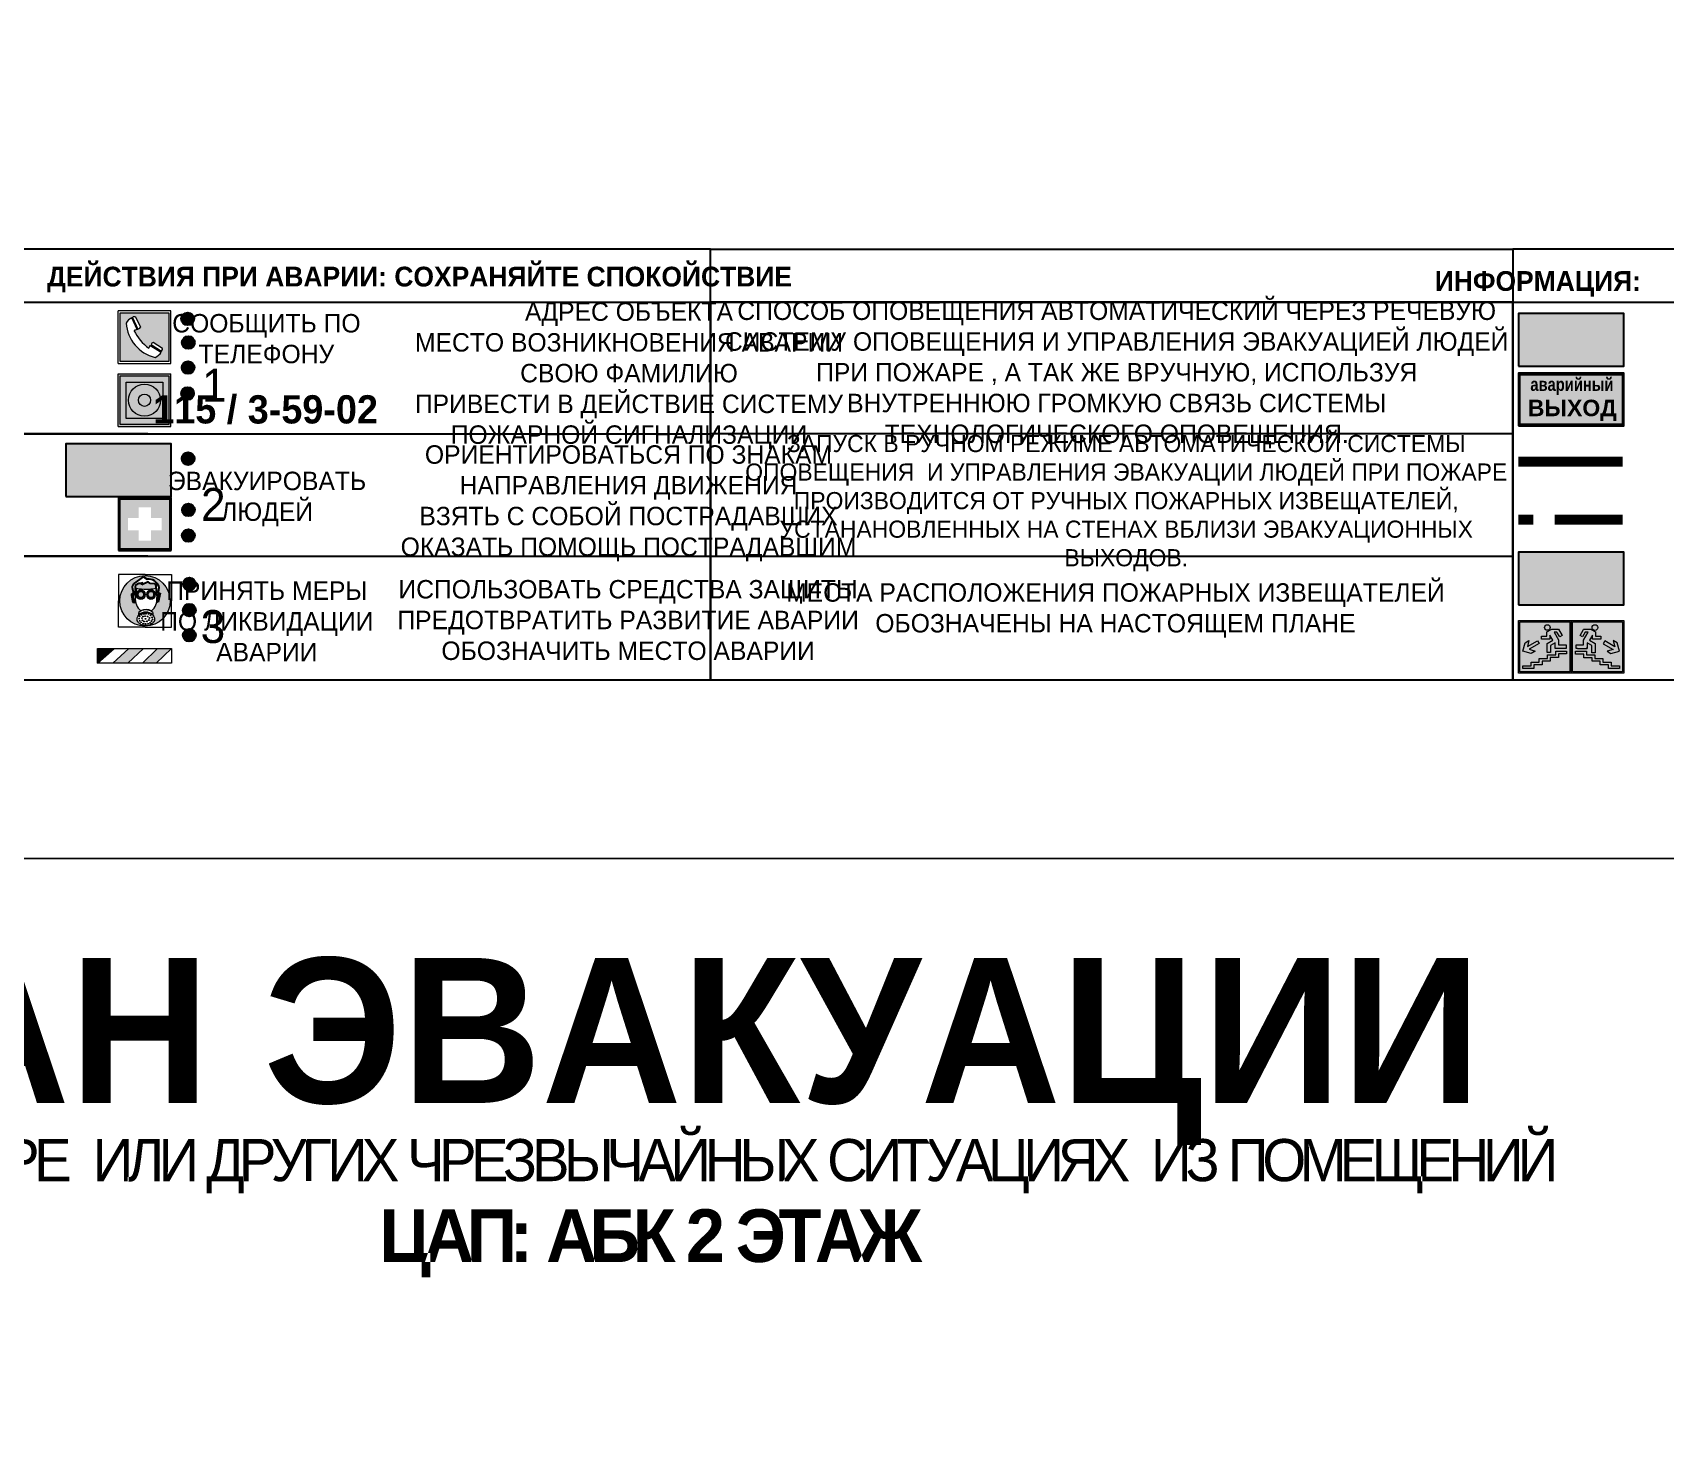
# Model space of a CAD drawing. Header units: millimetres. Extents: x 13114 to 67229, y 22859 to 38520.
# Drawn here: x 31863.7 to 32111.4, y 35464.3 to 35678.4 of the extents above; entities that cross this region are included whole.
import ezdxf

# ---------------------------------------------------------------- set-up
doc = ezdxf.new("R2010")
doc.units = ezdxf.units.MM
doc.linetypes.add('GOST2.303 4', pattern=[7, 5, -2, 0])
doc.layers.add('План_Штампы', color=7, linetype='Continuous')
doc.styles.add('обычный', font='arial.ttf')

# ---------------------------------------------------------------- blocks, each defined once
blk = doc.blocks.new('A$C38D26F80')
h = blk.add_hatch(color=5)
h.dxf.hatch_style = 1
h.paths.add_polyline_path([(-8.77, -4.48, 1), (-0.19, -4.48, 1)])
h.paths.add_polyline_path([(-6.75, -3.58), (-6.75, -3.31), (-6.62, -3.22), (-6.5, -3.22), (-6.42, -3.3), (-6.39, -3.28), (-6.59, -2.23), (-6.59, -2.01), (-6.38, -1.58), (-4.76, -0.4), (-4.13, -0.79, -0.362848), (-2.1, -2.1, -0.201049), (-2.17, -2.48, 0.085434), (-2.26, -3.13), (-1.9, -3.16), (-2.25, -4.7), (-2.4, -4.59), (-2.43, -4.34), (-2.36, -4.34), (-2.14, -3.34), (-2.47, -3.42), (-2.58, -1.95), (-2.77, -1.58), (-3.58, -1.52), (-3.92, -1.26), (-5.05, -1.73), (-4.87, -1.39), (-5.41, -1.6), (-5.41, -1.46), (-6.13, -1.87), (-6.18, -3.5), (-6.56, -3.47), (-6.37, -4.59), (-6.16, -4.43), (-6.16, -4.66), (-6.36, -4.79), (-6.37, -4.8), (-6.51, -4.76)], flags=16)
h.paths.add_polyline_path([(-6.51, -4.76), (-6.36, -4.79), (-6.37, -4.8)], flags=0)
h.paths.add_polyline_path([(-5.92, -2.34, 0.089508), (-2.67, -2.35), (-2.48, -3.88, -0.268602), (-3.4, -6.18, 0.262449), (-5.2, -6.18, -0.268602), (-6.11, -3.88)], flags=16)
edge = h.paths.add_edge_path(flags=16)
edge.add_ellipse((-5.19, -3.41), major_axis=(0, 0.842), ratio=0.848992, start_angle=0, end_angle=360)
edge = h.paths.add_edge_path(flags=0)
edge.add_ellipse((-5.19, -3.39), major_axis=(0, 0.665), ratio=0.853798, start_angle=0, end_angle=360)
edge = h.paths.add_edge_path(flags=0)
edge.add_ellipse((-5.19, -3.4), major_axis=(0, 0.528), ratio=0.864094, start_angle=0, end_angle=360)
edge = h.paths.add_edge_path(flags=16)
edge.add_ellipse((-3.47, -3.4), major_axis=(0, 0.842), ratio=0.848992, start_angle=0, end_angle=360)
h.paths.add_polyline_path([(-3.13, -6.45), (-3.13, -6.84, 0.383174), (-5.57, -6.85), (-5.57, -6.49, -0.369952)], flags=16)
edge = h.paths.add_edge_path(flags=0)
edge.add_ellipse((-3.47, -3.39), major_axis=(0, 0.665), ratio=0.853798, start_angle=0, end_angle=360)
edge = h.paths.add_edge_path(flags=0)
edge.add_ellipse((-3.47, -3.4), major_axis=(0, 0.528), ratio=0.864094, start_angle=0, end_angle=360)
edge = h.paths.add_edge_path(flags=16)
edge.add_ellipse((-4.34, -7.57), major_axis=(-1.48, 0), ratio=0.744955, start_angle=0, end_angle=360)
h.paths.add_polyline_path([(-5.01, -6.85, -1), (-5.15, -6.85, -1)], flags=0)
h.paths.add_polyline_path([(-5.33, -7.14, -1), (-5.47, -7.14, -1)], flags=0)
h.paths.add_polyline_path([(-4.61, -6.71, -1), (-4.74, -6.71, -1)], flags=16)
h.paths.add_polyline_path([(-5.43, -7.51, -1), (-5.57, -7.51, -1)], flags=0)
h.paths.add_polyline_path([(-4.26, -6.67, -1), (-4.4, -6.67, -1)], flags=16)
h.paths.add_polyline_path([(-4.74, -7.14, -1), (-4.88, -7.14, -1)], flags=0)
h.paths.add_polyline_path([(-4.93, -7.43, -1), (-5.07, -7.43, -1)], flags=0)
h.paths.add_polyline_path([(-4.41, -7.07, -1), (-4.54, -7.07, -1)], flags=0)
h.paths.add_polyline_path([(-5.33, -7.87, -1), (-5.46, -7.87, -1)], flags=0)
h.paths.add_polyline_path([(-3.8, -6.71, -1), (-3.94, -6.71, -1)], flags=16)
h.paths.add_polyline_path([(-4.85, -7.78, -1), (-4.98, -7.78, -1)], flags=0)
h.paths.add_polyline_path([(-3.96, -7.14, -1), (-4.1, -7.14, -1)], flags=0)
h.paths.add_polyline_path([(-4.33, -7.53, -1), (-4.47, -7.53, -1)], flags=0)
h.paths.add_polyline_path([(-5.09, -8.12, -1), (-5.23, -8.12, -1)], flags=0)
h.paths.add_polyline_path([(-3.5, -6.94, -1), (-3.64, -6.94, -1)], flags=0)
h.paths.add_polyline_path([(-4.54, -7.97, -1), (-4.68, -7.97, -1)], flags=0)
h.paths.add_polyline_path([(-3.66, -7.39, -1), (-3.8, -7.39, -1)], flags=0)
h.paths.add_polyline_path([(-4.73, -8.35, -1), (-4.86, -8.35, -1)], flags=0)
h.paths.add_polyline_path([(-4.09, -7.96, -1), (-4.23, -7.96, -1)], flags=0)
h.paths.add_polyline_path([(-3.77, -7.74, -1), (-3.91, -7.74, -1)], flags=0)
h.paths.add_polyline_path([(-3.22, -7.27, -1), (-3.35, -7.27, -1)], flags=0)
h.paths.add_polyline_path([(-4.34, -8.4, -1), (-4.47, -8.4, -1)], flags=0)
h.paths.add_polyline_path([(-3.16, -7.61, -1), (-3.3, -7.61, -1)], flags=0)
h.paths.add_polyline_path([(-3.9, -8.35, -1), (-4.04, -8.35, -1)], flags=0)
h.paths.add_polyline_path([(-3.32, -7.91, -1), (-3.46, -7.91, -1)], flags=0)
h.paths.add_polyline_path([(-3.55, -8.23, -1), (-3.69, -8.23, -1)], flags=0)
at = {"color": 5, "lineweight": 5}
for p, q in [((-4.48, 0), (-8.96, 0)), ((-8.96, 0), (-8.96, -4.48)), ((-4.48, 0), (0, 0)), ((0, 0), (0, -4.48)), ((-6.59, -2.01), (-6.38, -1.58)), ((-6.59, -2.23), (-6.59, -2.01)), ((-6.39, -3.28), (-6.59, -2.23)), ((-6.38, -1.58), (-4.76, -0.4)), ((-6.13, -1.87), (-6.18, -3.5)), ((-5.41, -1.46), (-6.13, -1.87)), ((-5.92, -2.34), (-6.11, -3.88)), ((-4.87, -1.39), (-5.41, -1.6)), ((-5.41, -1.6), (-5.41, -1.46)), ((-3.92, -1.26), (-5.05, -1.73)), ((-5.05, -1.73), (-4.87, -1.39)), ((-4.76, -0.4), (-4.13, -0.79)), ((-3.58, -1.52), (-3.92, -1.26)), ((-2.77, -1.58), (-3.58, -1.52)), ((-2.58, -1.95), (-2.77, -1.58)), ((-2.67, -2.34), (-2.48, -3.88)), ((-2.47, -3.42), (-2.58, -1.95)), ((-8.96, -8.96), (-8.96, -4.48)), ((-6.75, -3.31), (-6.62, -3.22)), ((-6.75, -3.58), (-6.75, -3.31)), ((-6.51, -4.76), (-6.75, -3.58)), ((-6.62, -3.22), (-6.5, -3.22)), ((-6.18, -3.5), (-6.56, -3.47)), ((-6.56, -3.47), (-6.37, -4.59)), ((-6.37, -4.8), (-6.51, -4.76)), ((-6.5, -3.22), (-6.42, -3.3)), ((-6.42, -3.3), (-6.39, -3.28)), ((-6.37, -4.59), (-6.16, -4.43)), ((-6.16, -4.66), (-6.37, -4.8)), ((-6.16, -4.43), (-6.16, -4.66)), ((-2.14, -3.34), (-2.47, -3.42)), ((-2.43, -4.34), (-2.4, -4.59)), ((-2.43, -4.34), (-2.36, -4.34)), ((-2.4, -4.59), (-2.25, -4.7)), ((-2.36, -4.34), (-2.14, -3.34)), ((-1.9, -3.16), (-2.26, -3.13)), ((-2.25, -4.7), (-1.9, -3.16)), ((0, -8.96), (0, -4.48)), ((-5.57, -6.49), (-5.57, -6.85)), ((-3.13, -6.45), (-3.13, -6.84)), ((-4.48, -8.96), (-8.96, -8.96)), ((-4.48, -8.96), (0, -8.96))]:
    blk.add_line(p, q, dxfattribs=at)
at = {"color": 5}
for p, q in [((-6.59, -2.01), (-6.38, -1.58)), ((-6.59, -2.23), (-6.59, -2.01)), ((-6.39, -3.28), (-6.59, -2.23)), ((-6.38, -1.58), (-4.76, -0.4)), ((-6.13, -1.87), (-6.18, -3.5)), ((-5.41, -1.46), (-6.13, -1.87)), ((-4.87, -1.39), (-5.41, -1.6)), ((-5.41, -1.6), (-5.41, -1.46)), ((-3.92, -1.26), (-5.05, -1.73)), ((-5.05, -1.73), (-4.87, -1.39)), ((-4.76, -0.4), (-4.13, -0.79)), ((-3.58, -1.52), (-3.92, -1.26)), ((-2.77, -1.58), (-3.58, -1.52)), ((-2.58, -1.95), (-2.77, -1.58)), ((-2.47, -3.42), (-2.58, -1.95)), ((-6.75, -3.31), (-6.62, -3.22)), ((-6.75, -3.58), (-6.75, -3.31)), ((-6.51, -4.76), (-6.75, -3.58)), ((-6.62, -3.22), (-6.5, -3.22)), ((-6.18, -3.5), (-6.56, -3.47)), ((-6.56, -3.47), (-6.37, -4.59)), ((-6.37, -4.8), (-6.51, -4.76)), ((-6.36, -4.79), (-6.51, -4.76)), ((-6.5, -3.22), (-6.42, -3.3)), ((-6.42, -3.3), (-6.39, -3.28)), ((-6.37, -4.59), (-6.16, -4.43)), ((-6.16, -4.66), (-6.37, -4.8)), ((-6.16, -4.66), (-6.36, -4.79)), ((-6.16, -4.43), (-6.16, -4.66)), ((-2.14, -3.34), (-2.47, -3.42)), ((-2.4, -4.59), (-2.43, -4.34)), ((-2.43, -4.34), (-2.36, -4.34)), ((-2.25, -4.7), (-2.4, -4.59)), ((-2.36, -4.34), (-2.14, -3.34)), ((-2.26, -3.13), (-1.9, -3.16)), ((-1.9, -3.16), (-2.25, -4.7))]:
    blk.add_line(p, q, dxfattribs=at)
at = {"color": 5, "lineweight": 5}
for centre, radius in [((-4.48, -4.48), 4.29), ((-5.5, -7.51), 0.0678), ((-5.4, -7.14), 0.0678), ((-5.4, -7.87), 0.0678), ((-5.16, -8.12), 0.0678), ((-5.08, -6.85), 0.0678), ((-5, -7.43), 0.0678), ((-4.91, -7.78), 0.0678), ((-4.81, -7.14), 0.0678), ((-4.79, -8.35), 0.0678), ((-4.67, -6.71), 0.0678), ((-4.61, -7.97), 0.0678), ((-4.47, -7.07), 0.0678), ((-4.4, -7.53), 0.0678), ((-4.33, -6.67), 0.0678), ((-4.16, -7.96), 0.0678), ((-4.03, -7.14), 0.0678), ((-3.97, -8.35), 0.0678), ((-3.87, -6.71), 0.0678), ((-3.84, -7.74), 0.0678), ((-3.73, -7.39), 0.0678), ((-3.62, -8.23), 0.0678), ((-3.57, -6.94), 0.0678), ((-3.39, -7.91), 0.0678), ((-3.28, -7.27), 0.0678), ((-3.23, -7.61), 0.0678), ((-4.4, -8.4), 0.0678)]:
    blk.add_circle(centre, radius, dxfattribs=at)
for centre, radius, start, end in [((-4.28, 6.66), 9.15, 259.6987, 280.1569), ((-0.47, -3.05), 1.79, 161.5846, 182.4584), ((-2.6, -2.2), 0.513, 326.4781, 11.7739), ((-3.66, -4.24), 2.47, 171.573, 231.7124), ((-4.93, -4.24), 2.47, 308.2876, 8.427), ((-4.33, -7.88), 1.87, 50.358, 131.5662), ((-4.34, -8.2), 1.82, 48.4943, 132.3565), ((-4.3, -7.78), 1.83, 60.5889, 119.4111)]:
    blk.add_arc(centre, radius, start, end, dxfattribs=at)
at = {"color": 5}
for centre, radius, start, end in [((-3.89, -2.66), 1.88, 17.387, 97.1599), ((-0.35, -3.07), 1.91, 162.2553, 181.7878), ((-2.6, -2.2), 0.511, 326.3906, 11.8614)]:
    blk.add_arc(centre, radius, start, end, dxfattribs=at)
at = {"color": 5, "lineweight": 5}
for centre, major_axis, ratio in [((-5.19, -3.41), (0, 0.842), 0.848992), ((-5.19, -3.39), (0, 0.665), 0.853798), ((-3.47, -3.4), (0, 0.842), 0.848992), ((-3.47, -3.39), (0, 0.665), 0.853798), ((-5.19, -3.4), (0, 0.528), 0.864094), ((-3.47, -3.4), (0, 0.528), 0.864094), ((-4.34, -7.57), (-1.48, 0), 0.744955)]:
    blk.add_ellipse(centre, major_axis=major_axis, ratio=ratio, dxfattribs=at)
blk = doc.blocks.new('A$C47DD6509')
at = {"lineweight": 5}
for points in [[(-8.69, 0), (-11.19, 0), (-11.19, -2.22)], [(-4.22, 0), (-6.45, 0), (-8.91, -2.22), (-6.61, -2.22)], [(0, 0), (-2.09, 0), (-4.36, -2.22), (-2.29, -2.22)]]:
    blk.add_hatch(color=242, dxfattribs=at).paths.add_polyline_path(points)
at = {"color": 242, "lineweight": 5}
for p, q in [((-11.19, -2.22), (-8.69, 0)), ((-11.19, -2.22), (-11.19, 0)), ((-11.19, 0), (-8.69, 0)), ((-11.19, 0), (0, 0)), ((-8.91, -2.22), (-6.45, 0)), ((-6.61, -2.22), (-4.22, 0)), ((-4.36, -2.22), (-2.09, 0)), ((-2.29, -2.22), (0, 0)), ((0, 0), (0, -2.22)), ((0, -2.22), (-11.19, -2.22))]:
    blk.add_line(p, q, dxfattribs=at)
blk = doc.blocks.new('A$C32E8229D')
at = {"true_color": 0xffffff}
blk.add_hatch(color=7, dxfattribs=at).paths.add_polyline_path([(0, 0), (0, -8), (16, -8), (16, 0)])
h = blk.add_hatch(color=126)
h.paths.add_polyline_path([(0.2, -0.2), (15.8, -0.2), (15.8, -7.8), (0.2, -7.8)])
h.paths.add_polyline_path([(13.49, -2.05), (12.08, -2.05), (11.37, -2.63, 0.162397), (11.29, -2.84), (11.29, -3.63), (10.35, -3.63), (10.35, -4.05), (11.68, -4.05), (11.68, -3.48), (12.26, -4.28), (11.29, -5.1), (11.29, -6.78), (11.85, -6.78), (11.85, -5.44), (12.8, -4.64), (12.8, -5.94), (14.46, -5.94), (14.46, -5.39), (13.45, -5.39), (13.45, -3.97), (12.46, -2.59), (13.15, -2.59), (13.69, -3.34), (14.18, -3)], flags=16)
h.paths.add_polyline_path([(10.74, -1.82, 1), (11.8, -1.82, 1)], flags=16)
h.paths.add_polyline_path([(9.39, -3.59), (5.99, -3.59), (6.56, -3.03), (5.91, -3.03), (5.1, -3.83), (5.91, -4.64), (6.56, -4.64), (5.99, -4.09), (9.39, -4.09)], flags=16)
h.paths.add_polyline_path([(4.29, -1.08), (1.72, -1.08), (1.72, -6.6), (4.29, -6.6)], flags=16)
at = {"color": 126}
blk.add_lwpolyline([(16, -8), (0, -8), (0, 0), (16, 0)], close=True, dxfattribs=at)
blk = doc.blocks.new('A$C18900ED3')
h = blk.add_hatch(color=126)
h.paths.add_polyline_path([(-0.18, -0.18), (-7.02, -0.18), (-7.02, -7.02), (-0.18, -7.02)])
h.paths.add_polyline_path([(-5.89, -4.46), (-5.89, -2.77), (-4.46, -2.77), (-4.46, -1.31), (-2.77, -1.31), (-2.77, -2.77), (-1.33, -2.77), (-1.33, -4.46), (-2.77, -4.46), (-2.77, -5.89), (-4.46, -5.89), (-4.46, -4.46)], flags=16)
at = {"color": 126}
for p, q in [((-7.2, 0), (-7.2, -7.2)), ((0, 0), (-7.2, 0)), ((0, -7.2), (0, 0)), ((-7.02, -7.02), (-7.02, -0.18)), ((-7.02, -0.18), (-0.18, -0.18)), ((-0.18, -0.18), (-0.18, -7.02)), ((-7.2, -7.2), (0, -7.2)), ((-0.18, -7.02), (-7.02, -7.02))]:
    blk.add_line(p, q, dxfattribs=at)
blk = doc.blocks.new('A$C456E1F9C')
at = {"lineweight": 5}
h = blk.add_hatch(color=242, dxfattribs=at)
h.paths.add_polyline_path([(0.51, -1.47), (0.51, -13.26), (12.29, -13.26), (12.29, -1.47)])
h.paths.add_polyline_path([(5.42, -4.95, -0.254479), (4.78, -5.4), (3.52, -2.53, -0.209735), (4.23, -2.4)], flags=16)
h.paths.add_polyline_path([(8.53, -8.6), (10.87, -10.17), (10.54, -10.76), (8.03, -9.13, -0.192251)], flags=16)
h.paths.add_polyline_path([(4.61, -5.49, 0.005518), (3.87, -5.72, 0.128647), (7.49, -10.01, 0.00809), (7.83, -9.33), (10.47, -10.97, -0.16736), (8.99, -12.25, -0.327862), (1.95, -3.95, -0.166952), (3.36, -2.62)], flags=16)
at = {"color": 242, "lineweight": 5}
for p, q in [((0, -13.77), (0, -0.97)), ((12.8, -0.97), (0, -0.97)), ((4.61, -5.49), (3.36, -2.62)), ((3.52, -2.53), (4.78, -5.4)), ((4.23, -2.4), (5.42, -4.95)), ((12.8, -13.77), (12.8, -0.97)), ((7.83, -9.33), (10.47, -10.97)), ((8.03, -9.13), (10.54, -10.76)), ((10.81, -10.12), (8.53, -8.6)), ((10.54, -10.76), (10.8, -10.3)), ((10.8, -10.3), (10.81, -10.12)), ((0, -13.77), (12.8, -13.77))]:
    blk.add_line(p, q, dxfattribs=at)
blk.add_lwpolyline([(0.51, -1.47), (12.29, -1.47), (12.29, -13.26), (0.51, -13.26)], close=True, dxfattribs=at)
for centre, radius, start, end in [((4.59, -5.34), 2.99, 114.2845, 152.1974), ((11.12, -3.31), 9.19, 183.9915, 256.6009), ((4.02, -3.27), 0.891, 76.3284, 123.7092), ((14.98, -39.1), 35.17, 107.1487, 108.4135), ((13.86, -0.94), 11.08, 205.5536, 234.8762), ((4.68, -4.59), 0.824, 276.9621, 334.0723), ((-13.31, 0.8), 23.44, 332.5487, 334.4027), ((8.94, -9.5), 0.989, 114.4092, 157.9388), ((7.87, -9.46), 3, 291.9291, 329.9329)]:
    blk.add_arc(centre, radius, start, end, dxfattribs=at)
blk = doc.blocks.new('A$C54414219')
at = {"true_color": 0xffffff}
h = blk.add_hatch(color=7, dxfattribs=at)
h.paths.add_polyline_path([(2.39, -9.45), (2.39, -18.3), (11.23, -18.3), (11.23, -9.45)], flags=0)
h.paths.add_polyline_path([(10.71, -13.87, -1), (2.92, -13.87, -1)], flags=0)
h.paths.add_polyline_path([(8.3, -13.87, -1), (5.33, -13.87, -1)], flags=0)
h.paths.add_polyline_path([(0.41, -7.47), (0.41, -20.27), (13.21, -20.27), (13.21, -7.47)])
h.paths.add_polyline_path([(0.92, -19.77), (12.71, -19.77), (12.71, -7.98), (0.92, -7.98)], flags=16)
h.paths.add_polyline_path([(11.23, -9.45), (11.23, -18.3), (2.39, -18.3), (2.39, -9.45)], flags=0)
at = {"lineweight": 5}
h = blk.add_hatch(color=242, dxfattribs=at)
h.paths.add_polyline_path([(12.71, -7.98), (0.92, -7.98), (0.92, -19.77), (12.71, -19.77)])
h.paths.add_polyline_path([(11.23, -18.3), (2.39, -18.3), (2.39, -9.45), (11.23, -9.45)], flags=16)
h.paths.add_polyline_path([(10.71, -13.87, -1), (2.92, -13.87, -1)], flags=0)
h.paths.add_polyline_path([(8.3, -13.87, -1), (5.33, -13.87, -1)], flags=0)
at = {"true_color": 0xffffff}
h = blk.add_hatch(color=7, dxfattribs=at)
h.paths.add_polyline_path([(2.39, -9.45), (2.39, -18.3), (11.23, -18.3), (11.23, -9.45)])
h.paths.add_polyline_path([(10.71, -13.87, -1), (2.92, -13.87, -1)], flags=16)
h.paths.add_polyline_path([(8.3, -13.87, -1), (5.33, -13.87, -1)], flags=0)
at = {"lineweight": 5}
h = blk.add_hatch(color=242, dxfattribs=at)
h.paths.add_polyline_path([(2.92, -13.87, 1), (10.71, -13.87, 1)])
h.paths.add_polyline_path([(8.3, -13.87, -1), (5.33, -13.87, -1)], flags=16)
at = {"color": 242, "lineweight": 5}
for p, q in [((0.41, -20.27), (0.41, -7.47)), ((0.41, -7.47), (13.21, -7.47)), ((0.41, -7.47), (13.21, -7.47)), ((13.21, -20.27), (13.21, -7.47)), ((0.41, -20.27), (13.21, -20.27))]:
    blk.add_line(p, q, dxfattribs=at)
for points in [[(0.92, -7.98), (12.71, -7.98), (12.71, -19.77), (0.92, -19.77)], [(2.39, -9.45), (11.23, -9.45), (11.23, -18.3), (2.39, -18.3)]]:
    blk.add_lwpolyline(points, close=True, dxfattribs=at)
for radius in [3.89, 1.49]:
    blk.add_circle((6.81, -13.87), radius, dxfattribs=at)
blk = doc.blocks.new('A$C41C009D9')
at = {"true_color": 0xffffff}
blk.add_hatch(color=7, dxfattribs=at).paths.add_polyline_path([(0, 8), (-16, 8), (-16, 0), (0, 0)])
h = blk.add_hatch(color=126)
h.dxf.hatch_style = 1
h.paths.add_polyline_path([(-15.8, 7.8), (-15.8, 0.2), (-0.2, 0.2), (-0.2, 7.8)])
at = {"color": 126}
for points in [[(-16, 0), (0, 0), (0, 8), (-16, 8)], [(-16, 0), (0, 0), (0, 8), (-16, 8)], [(-15.8, 7.8), (-0.2, 7.8), (-0.2, 0.2), (-15.8, 0.2)]]:
    blk.add_lwpolyline(points, close=True, dxfattribs=at)
at = {"color": 7, "true_color": 0xffffff, "insert": (-15.8, 7.3), "char_height": 2.5, "width": 15.5999, "attachment_point": 1, "style": 'обычный'}
blk.add_mtext('\\pi1.6133;{\\fArial|b1|i0|c204|p34;\\H0.8x;\\W0.8;аварийный\\H1.25x;\\W1;\\P\\pi1.2327;ВЫХОД}', dxfattribs=at)
blk = doc.blocks.new('A$C7B4425F7')
at = {"true_color": 0xffffff}
blk.add_hatch(color=7, dxfattribs=at).paths.add_polyline_path([(0, 0), (-16, 0), (-16, -8), (0, -8)])
h = blk.add_hatch(color=126)
h.paths.add_polyline_path([(-0.2, -0.2), (-15.8, -0.2), (-15.8, -7.8), (-0.2, -7.8)])
h.paths.add_polyline_path([(-11.76, -2.03), (-11.76, -3.66), (-11.17, -3.66, -0.568275), (-11.17, -6.18), (-12.58, -6.18), (-12.58, -2.03)], flags=16)
h.paths.add_polyline_path([(-13.33, -4.12, -0.495768), (-13.59, -6.18), (-15.03, -6.18), (-15.03, -2.03), (-13.59, -2.03, -0.487973)], flags=16)
h.paths.add_polyline_path([(-10.25, -2.03), (-9.48, -2.03), (-9.48, -6.18), (-10.25, -6.18)], flags=16)
h.paths.add_polyline_path([(-13.84, -3.69), (-14.24, -3.69), (-14.24, -3.03), (-13.9, -3.03, -0.692621)], flags=0)
h.paths.add_polyline_path([(-9.15, -2.03), (-8.4, -2.03), (-8.04, -3.07), (-7.68, -2.03), (-6.93, -2.03), (-7.64, -4.1), (-6.93, -6.18), (-7.68, -6.18), (-8.04, -5.14), (-8.4, -6.18), (-9.15, -6.18), (-8.44, -4.1)], flags=16)
h.paths.add_polyline_path([(-11.76, -4.46), (-11.42, -4.46, -0.692621), (-11.36, -5.12), (-11.76, -5.12)], flags=0)
h.paths.add_polyline_path([(-13.9, -5.2), (-14.24, -5.2), (-14.24, -4.55), (-13.84, -4.55, -0.708038)], flags=0)
edge = h.paths.add_edge_path(flags=16)
edge.add_ellipse((-5.51, -4.08), major_axis=(0, 2.05), ratio=0.586184, start_angle=0, end_angle=360)
edge = h.paths.add_edge_path(flags=0)
edge.add_ellipse((-5.51, -4.08), major_axis=(0, 1.14), ratio=0.454828, start_angle=0, end_angle=360)
h.paths.add_polyline_path([(-4.13, -4.96, 0.377264), (-3.48, -4.52, 0.0555), (-3.16, -2.03), (-1.66, -2.03), (-1.66, -4.96), (-0.96, -4.96), (-0.96, -7.01), (-1.75, -7.01), (-1.75, -6.18), (-3.3, -6.18), (-3.3, -7.02), (-4.13, -7.02)], flags=16)
h.paths.add_polyline_path([(-2.73, -2.91), (-2.28, -2.91), (-2.28, -4.96), (-3.05, -4.96, 0.079136)], flags=0)
at = {"color": 126}
blk.add_lwpolyline([(-16, -8), (0, -8), (0, 0), (-16, 0)], close=True, dxfattribs=at)
blk = doc.blocks.new('вниз 3')
at = {"lineweight": 0, "true_color": 0xffffff}
h = blk.add_hatch(color=7, dxfattribs=at)
h.dxf.hatch_style = 1
h.paths.add_polyline_path([(40997.5, -4475.69), (40997.25, -4475.28), (40995.76, -4476.15), (40995.97, -4475.23), (40995.39, -4475.56), (40995.05, -4476.83), (40996.33, -4477.17), (40996.91, -4476.83), (40996, -4476.55)], flags=0)
h.paths.add_polyline_path([(40999.81, -4473.95), (41000.22, -4473.95), (41000.64, -4474.67), (41001.03, -4474.43), (41000.46, -4473.49), (41000.42, -4473.49), (40999.43, -4473.49), (40998.68, -4473.92), (40998.68, -4474.57), (40997.88, -4474.57), (40997.88, -4475), (40999.14, -4475), (40999.14, -4474.43), (40999.14, -4474.38), (40999.59, -4475.15), (40998.72, -4475.67), (40998.72, -4477.06), (40999.24, -4477.06), (40999.24, -4475.96), (40999.95, -4475.56), (40999.95, -4476.43), (41001.61, -4476.43), (41001.61, -4475.88), (41000.47, -4475.88), (41000.47, -4475.12)], flags=0)
h.paths.add_polyline_path([(40999.2, -4473.24, 1), (40998.35, -4473.24, 1)], flags=0)
h.paths.add_polyline_path([(41000.46, -4477.26), (41001.69, -4477.26), (41001.69, -4476.84), (41000.03, -4476.84), (41000.03, -4477.39), (40998.78, -4477.39), (40998.78, -4477.95), (40997.53, -4477.95), (40997.53, -4478.5), (40996.29, -4478.5), (40996.29, -4479.06), (40995.05, -4479.06), (40995.05, -4479.48), (40995.29, -4479.48), (40996.72, -4479.48), (40996.72, -4478.92), (40997.97, -4478.92), (40997.97, -4478.36), (40999.2, -4478.36), (40999.2, -4477.81), (41000.46, -4477.81)], flags=0)
h.paths.add_polyline_path([(41002.37, -4472.17), (40994.37, -4472.17), (40994.37, -4480.17), (41002.37, -4480.17)])
h.paths.add_polyline_path([(41002.16, -4479.96), (40994.57, -4479.96), (40994.57, -4472.37), (41002.16, -4472.37)], flags=16)
h.paths.add_polyline_path([(41001.61, -4475.88), (41001.61, -4476.43), (40999.95, -4476.43), (40999.95, -4475.56), (40999.24, -4475.96), (40999.24, -4477.06), (40998.72, -4477.06), (40998.72, -4475.67), (40999.59, -4475.15), (40999.14, -4474.38), (40999.14, -4474.43), (40999.14, -4475), (40997.88, -4475), (40997.88, -4474.57), (40998.68, -4474.57), (40998.68, -4473.92), (40999.43, -4473.49), (41000.42, -4473.49), (41000.46, -4473.49), (41001.03, -4474.43), (41000.64, -4474.67), (41000.22, -4473.95), (40999.81, -4473.95), (41000.47, -4475.12), (41000.47, -4475.88)], flags=0)
h.paths.add_polyline_path([(41001.69, -4476.84), (41001.69, -4477.26), (41000.46, -4477.26), (41000.46, -4477.81), (40999.2, -4477.81), (40999.2, -4478.36), (40997.97, -4478.36), (40997.97, -4478.92), (40996.72, -4478.92), (40996.72, -4479.48), (40995.05, -4479.48), (40995.05, -4479.06), (40996.29, -4479.06), (40996.29, -4478.5), (40997.53, -4478.5), (40997.53, -4477.95), (40998.78, -4477.95), (40998.78, -4477.39), (41000.03, -4477.39), (41000.03, -4476.84)], flags=0)
h.paths.add_polyline_path([(40998.35, -4473.24, -1), (40999.2, -4473.24, -1)], flags=0)
h.paths.add_polyline_path([(40997.5, -4475.69), (40996, -4476.55), (40996.91, -4476.83), (40996.33, -4477.17), (40995.05, -4476.83), (40995.39, -4475.56), (40995.97, -4475.23), (40995.76, -4476.15), (40997.25, -4475.28)], flags=0)
at = {"lineweight": 0}
h = blk.add_hatch(color=126, dxfattribs=at)
h.dxf.hatch_style = 1
h.paths.add_polyline_path([(41002.16, -4472.37), (40994.57, -4472.37), (40994.57, -4479.96), (41002.16, -4479.96)])
h.paths.add_polyline_path([(40995.97, -4475.23), (40995.76, -4476.15), (40997.25, -4475.28), (40997.5, -4475.69), (40996, -4476.55), (40996.91, -4476.83), (40996.33, -4477.17), (40995.05, -4476.83), (40995.39, -4475.56)], flags=16)
h.paths.add_polyline_path([(40997.88, -4474.57), (40998.68, -4474.57), (40998.68, -4473.92), (40999.43, -4473.49), (41000.42, -4473.49), (41000.46, -4473.49), (41001.03, -4474.43), (41000.64, -4474.67), (41000.22, -4473.95), (40999.81, -4473.95), (41000.47, -4475.12), (41000.47, -4475.88), (41001.61, -4475.88), (41001.61, -4476.43), (40999.95, -4476.43), (40999.95, -4475.56), (40999.24, -4475.96), (40999.24, -4477.06), (40998.72, -4477.06), (40998.72, -4475.67), (40999.59, -4475.15), (40999.14, -4474.38), (40999.14, -4474.43), (40999.14, -4475), (40997.88, -4475)], flags=16)
h.paths.add_polyline_path([(40998.35, -4473.24, -1), (40999.2, -4473.24, -1)], flags=16)
h.paths.add_polyline_path([(40997.53, -4477.95), (40998.78, -4477.95), (40998.78, -4477.39), (41000.03, -4477.39), (41000.03, -4476.84), (41001.69, -4476.84), (41001.69, -4477.26), (41000.46, -4477.26), (41000.46, -4477.81), (40999.2, -4477.81), (40999.2, -4478.36), (40997.97, -4478.36), (40997.97, -4478.92), (40996.72, -4478.92), (40996.72, -4479.48), (40995.05, -4479.48), (40995.05, -4479.06), (40996.29, -4479.06), (40996.29, -4478.5), (40997.53, -4478.5)], flags=16)
at = {"lineweight": 0, "true_color": 0xffffff}
h = blk.add_hatch(color=7, dxfattribs=at)
h.dxf.hatch_style = 1
h.paths.add_polyline_path([(40999.2, -4473.24, 1), (40998.35, -4473.24, 1)])
h.paths.add_polyline_path([(40999.81, -4473.95), (41000.22, -4473.95), (41000.64, -4474.67), (41001.03, -4474.43), (41000.46, -4473.49), (41000.42, -4473.49), (40999.43, -4473.49), (40998.68, -4473.92), (40998.68, -4474.57), (40997.88, -4474.57), (40997.88, -4475), (40999.14, -4475), (40999.14, -4474.43), (40999.14, -4474.38), (40999.59, -4475.15), (40998.72, -4475.67), (40998.72, -4477.06), (40999.24, -4477.06), (40999.24, -4475.96), (40999.95, -4475.56), (40999.95, -4476.43), (41001.61, -4476.43), (41001.61, -4475.88), (41000.47, -4475.88), (41000.47, -4475.12)])
h.paths.add_polyline_path([(40999.2, -4477.81), (41000.46, -4477.81), (41000.46, -4477.26), (41001.69, -4477.26), (41001.69, -4476.84), (41000.03, -4476.84), (41000.03, -4477.39), (40998.78, -4477.39), (40998.78, -4477.95), (40997.53, -4477.95), (40997.53, -4478.5), (40996.29, -4478.5), (40996.29, -4479.06), (40995.05, -4479.06), (40995.05, -4479.48), (40995.29, -4479.48), (40996.72, -4479.48), (40996.72, -4478.92), (40997.97, -4478.92), (40997.97, -4478.36), (40999.2, -4478.36)])
h.paths.add_polyline_path([(40997.5, -4475.69), (40997.25, -4475.28), (40995.76, -4476.15), (40995.97, -4475.23), (40995.39, -4475.56), (40995.05, -4476.83), (40996.33, -4477.17), (40996.91, -4476.83), (40996, -4476.55)])
at = {"color": 126, "lineweight": 0}
for points in [[(40994.37, -4472.17), (41002.37, -4472.17), (41002.37, -4480.17), (40994.37, -4480.17)], [(40994.57, -4472.37), (41002.16, -4472.37), (41002.16, -4479.96), (40994.57, -4479.96)]]:
    blk.add_lwpolyline(points, close=True, dxfattribs=at)
for points in [[(40995.05, -4476.83), (40995.39, -4475.56), (40995.97, -4475.23), (40995.76, -4476.15), (40997.25, -4475.28), (40997.5, -4475.69), (40996, -4476.55), (40996.91, -4476.83), (40996.33, -4477.17), (40995.05, -4476.83)], [(40999.14, -4474.43), (40999.14, -4475), (40997.88, -4475), (40997.88, -4474.57), (40998.68, -4474.57), (40998.68, -4473.92), (40999.43, -4473.49), (41000.42, -4473.49), (41000.46, -4473.49), (41001.03, -4474.43), (41000.64, -4474.67), (41000.22, -4473.95), (40999.81, -4473.95), (41000.47, -4475.12), (41000.47, -4475.88), (41001.61, -4475.88), (41001.61, -4476.43), (40999.95, -4476.43), (40999.95, -4475.56), (40999.24, -4475.96), (40999.24, -4477.06), (40998.72, -4477.06), (40998.72, -4475.67), (40999.59, -4475.15), (40999.14, -4474.38), (40999.14, -4474.43)], [(40995.29, -4479.48), (40995.05, -4479.48), (40995.05, -4479.06), (40996.29, -4479.06), (40996.29, -4478.5), (40997.53, -4478.5), (40997.53, -4477.95), (40998.78, -4477.95), (40998.78, -4477.39), (41000.03, -4477.39), (41000.03, -4476.84), (41001.69, -4476.84), (41001.69, -4477.26), (41000.46, -4477.26), (41000.46, -4477.81), (40999.2, -4477.81), (40999.2, -4478.36), (40997.97, -4478.36), (40997.97, -4478.92), (40996.72, -4478.92), (40996.72, -4479.48), (40995.05, -4479.48)]]:
    blk.add_lwpolyline(points, dxfattribs=at)
blk.add_circle((40998.77, -4473.24), 0.426, dxfattribs=at)
blk = doc.blocks.new('вниз')
at = {"lineweight": 0, "true_color": 0xffffff}
h = blk.add_hatch(color=7, dxfattribs=at)
h.dxf.hatch_style = 1
h.paths.add_polyline_path([(40994.51, -4472.22), (40986.51, -4472.22), (40986.51, -4480.22), (40994.51, -4480.22)])
h.paths.add_polyline_path([(40994.31, -4472.42), (40994.31, -4480.01), (40986.71, -4480.01), (40986.71, -4472.42)], flags=16)
h.paths.add_polyline_path([(40988.43, -4473.53), (40989.43, -4473.53), (40990.19, -4473.96), (40990.19, -4474.6), (40991, -4474.6), (40991, -4475.06), (40989.73, -4475.06), (40989.73, -4474.46), (40989.3, -4475.18), (40990.17, -4475.7), (40990.17, -4477.11), (40989.63, -4477.11), (40989.63, -4476.01), (40988.94, -4475.59), (40988.94, -4476.46), (40988.94, -4476.46), (40987.47, -4476.46), (40987.26, -4476.46), (40987.26, -4475.92), (40988.4, -4475.92), (40988.4, -4475.2), (40989.1, -4473.99), (40988.66, -4473.99), (40988.24, -4474.7), (40987.86, -4474.47), (40988.41, -4473.56)], flags=0)
h.paths.add_polyline_path([(40990.55, -4473.29, -1), (40989.69, -4473.29, -1)], flags=0)
h.paths.add_polyline_path([(40988.85, -4476.89), (40988.85, -4477.43), (40990.1, -4477.43), (40990.1, -4477.99), (40991.34, -4477.99), (40991.34, -4478.54), (40992.59, -4478.54), (40992.59, -4479.09), (40993.83, -4479.09), (40993.83, -4479.52), (40992.17, -4479.52), (40992.17, -4478.97), (40990.91, -4478.97), (40990.91, -4478.41), (40989.68, -4478.41), (40989.68, -4477.86), (40988.43, -4477.86), (40988.43, -4477.31), (40987.6, -4477.31), (40987.18, -4477.31), (40987.18, -4476.89)], flags=0)
h.paths.add_polyline_path([(40991.61, -4475.33), (40993.12, -4476.2), (40992.9, -4475.27), (40993.48, -4475.6), (40993.83, -4476.88), (40992.56, -4477.22), (40991.97, -4476.88), (40992.9, -4476.61), (40991.38, -4475.74), (40991.58, -4475.39)], flags=0)
h.paths.add_polyline_path([(40990.19, -4473.96), (40989.43, -4473.53), (40988.43, -4473.53), (40988.41, -4473.56), (40987.86, -4474.47), (40988.24, -4474.7), (40988.66, -4473.99), (40989.1, -4473.99), (40988.4, -4475.2), (40988.4, -4475.92), (40987.26, -4475.92), (40987.26, -4476.46), (40987.47, -4476.46), (40988.94, -4476.46), (40988.94, -4476.27), (40988.94, -4475.59), (40989.63, -4476.01), (40989.63, -4477.11), (40990.17, -4477.11), (40990.17, -4475.7), (40989.3, -4475.18), (40989.73, -4474.46), (40989.73, -4475.06), (40991, -4475.06), (40991, -4474.6), (40990.19, -4474.6)], flags=0)
h.paths.add_polyline_path([(40990.55, -4473.29, 1), (40989.69, -4473.29, 1)], flags=0)
h.paths.add_polyline_path([(40991.61, -4475.33), (40991.58, -4475.39), (40991.38, -4475.74), (40992.9, -4476.61), (40991.97, -4476.88), (40992.56, -4477.22), (40993.83, -4476.88), (40993.48, -4475.6), (40992.9, -4475.27), (40993.12, -4476.2)], flags=0)
h.paths.add_polyline_path([(40990.1, -4477.43), (40988.85, -4477.43), (40988.85, -4476.89), (40987.18, -4476.89), (40987.18, -4477.31), (40987.6, -4477.31), (40988.43, -4477.31), (40988.43, -4477.86), (40989.68, -4477.86), (40989.68, -4478.41), (40990.91, -4478.41), (40990.91, -4478.97), (40992.17, -4478.97), (40992.17, -4479.52), (40993.83, -4479.52), (40993.83, -4479.09), (40992.59, -4479.09), (40992.59, -4478.54), (40991.34, -4478.54), (40991.34, -4477.99), (40990.1, -4477.99)], flags=0)
at = {"lineweight": 0}
h = blk.add_hatch(color=126, dxfattribs=at)
h.dxf.hatch_style = 1
h.paths.add_polyline_path([(40994.31, -4472.42), (40986.71, -4472.42), (40986.71, -4480.01), (40994.31, -4480.01)])
h.paths.add_polyline_path([(40988.43, -4473.53), (40989.43, -4473.53), (40990.19, -4473.96), (40990.19, -4474.6), (40991, -4474.6), (40991, -4475.06), (40989.73, -4475.06), (40989.73, -4474.46), (40989.3, -4475.18), (40990.17, -4475.7), (40990.17, -4477.11), (40989.63, -4477.11), (40989.63, -4476.01), (40988.94, -4475.59), (40988.94, -4476.46), (40988.94, -4476.46), (40987.47, -4476.46), (40987.26, -4476.46), (40987.26, -4475.92), (40988.4, -4475.92), (40988.4, -4475.2), (40989.1, -4473.99), (40988.66, -4473.99), (40988.24, -4474.7), (40987.86, -4474.47), (40988.41, -4473.56)], flags=16)
h.paths.add_polyline_path([(40990.55, -4473.29, -1), (40989.69, -4473.29, -1)], flags=16)
h.paths.add_polyline_path([(40988.85, -4476.89), (40988.85, -4477.43), (40990.1, -4477.43), (40990.1, -4477.99), (40991.34, -4477.99), (40991.34, -4478.54), (40992.59, -4478.54), (40992.59, -4479.09), (40993.83, -4479.09), (40993.83, -4479.52), (40992.17, -4479.52), (40992.17, -4478.97), (40990.91, -4478.97), (40990.91, -4478.41), (40989.68, -4478.41), (40989.68, -4477.86), (40988.43, -4477.86), (40988.43, -4477.31), (40987.6, -4477.31), (40987.18, -4477.31), (40987.18, -4476.89)], flags=16)
h.paths.add_polyline_path([(40991.61, -4475.33), (40993.12, -4476.2), (40992.9, -4475.27), (40993.48, -4475.6), (40993.83, -4476.88), (40992.56, -4477.22), (40991.97, -4476.88), (40992.9, -4476.61), (40991.38, -4475.74), (40991.58, -4475.39)], flags=16)
at = {"lineweight": 0, "true_color": 0xffffff}
h = blk.add_hatch(color=7, dxfattribs=at)
h.dxf.hatch_style = 1
h.paths.add_polyline_path([(40989.73, -4474.46), (40989.73, -4475.06), (40991, -4475.06), (40991, -4474.6), (40990.19, -4474.6), (40990.19, -4473.96), (40989.43, -4473.53), (40988.43, -4473.53), (40988.41, -4473.56), (40987.86, -4474.47), (40988.24, -4474.7), (40988.66, -4473.99), (40989.1, -4473.99), (40988.4, -4475.2), (40988.4, -4475.92), (40987.26, -4475.92), (40987.26, -4476.46), (40987.47, -4476.46), (40988.94, -4476.46), (40988.94, -4475.59), (40989.63, -4476.01), (40989.63, -4477.11), (40990.17, -4477.11), (40990.17, -4475.7), (40989.3, -4475.18)])
h.paths.add_polyline_path([(40989.69, -4473.29, 1), (40990.55, -4473.29, 1)])
h.paths.add_polyline_path([(40991.61, -4475.33), (40991.58, -4475.39), (40991.38, -4475.74), (40992.9, -4476.61), (40991.97, -4476.88), (40992.56, -4477.22), (40993.83, -4476.88), (40993.48, -4475.6), (40992.9, -4475.27), (40993.12, -4476.2)])
h.paths.add_polyline_path([(40990.1, -4477.43), (40988.85, -4477.43), (40988.85, -4476.89), (40987.18, -4476.89), (40987.18, -4477.31), (40987.6, -4477.31), (40988.43, -4477.31), (40988.43, -4477.86), (40989.68, -4477.86), (40989.68, -4478.41), (40990.91, -4478.41), (40990.91, -4478.97), (40992.17, -4478.97), (40992.17, -4479.52), (40993.83, -4479.52), (40993.83, -4479.09), (40992.59, -4479.09), (40992.59, -4478.54), (40991.34, -4478.54), (40991.34, -4477.99), (40990.1, -4477.99)])
at = {"color": 126, "lineweight": 0}
for points in [[(40986.51, -4472.22), (40994.51, -4472.22), (40994.51, -4480.22), (40986.51, -4480.22)], [(40986.71, -4472.42), (40994.31, -4472.42), (40994.31, -4480.01), (40986.71, -4480.01)]]:
    blk.add_lwpolyline(points, close=True, dxfattribs=at)
for points in [[(40987.47, -4476.46), (40987.26, -4476.46), (40987.26, -4475.92), (40988.4, -4475.92), (40988.4, -4475.2), (40989.1, -4473.99), (40988.66, -4473.99), (40988.24, -4474.7), (40987.86, -4474.47), (40988.41, -4473.56), (40988.43, -4473.53), (40989.43, -4473.53), (40990.19, -4473.96), (40990.19, -4474.6), (40991, -4474.6), (40991, -4475.06), (40989.73, -4475.06), (40989.73, -4474.46), (40989.3, -4475.18), (40990.17, -4475.7), (40990.17, -4477.11), (40989.63, -4477.11), (40989.63, -4476.01), (40988.94, -4475.59), (40988.94, -4476.46)], [(40991.58, -4475.39), (40991.38, -4475.74), (40992.9, -4476.61), (40991.97, -4476.88), (40992.56, -4477.22), (40993.83, -4476.88), (40993.48, -4475.6), (40992.9, -4475.27), (40993.12, -4476.2), (40991.61, -4475.33), (40991.58, -4475.39)], [(40987.6, -4477.31), (40987.18, -4477.31), (40987.18, -4476.89), (40988.85, -4476.89), (40988.85, -4477.43), (40990.1, -4477.43), (40990.1, -4477.99), (40991.34, -4477.99), (40991.34, -4478.54), (40992.59, -4478.54), (40992.59, -4479.09), (40993.83, -4479.09), (40993.83, -4479.52), (40992.17, -4479.52), (40992.17, -4478.97), (40990.91, -4478.97), (40990.91, -4478.41), (40989.68, -4478.41), (40989.68, -4477.86), (40988.43, -4477.86), (40988.43, -4477.31), (40987.6, -4477.31)], [(40987.47, -4476.46), (40988.94, -4476.46), (40988.94, -4476.27)]]:
    blk.add_lwpolyline(points, dxfattribs=at)
blk.add_circle((40990.12, -4473.29), 0.432, dxfattribs=at)

msp = doc.modelspace()

# ---------------------------------------------------------------- hatches: boundary and pattern name
at = {"lineweight": 0}
h = msp.add_hatch(color=256, dxfattribs=at)
h.dxf.hatch_style = 1
h.paths.add_polyline_path([(31886.29, 35634.97, 1), (31888.22, 35634.97, 1)])
h = msp.add_hatch(color=256, dxfattribs=at)
h.dxf.hatch_style = 1
h.paths.add_polyline_path([(31886.4, 35631.39, 1), (31888.33, 35631.39, 1)])
h = msp.add_hatch(color=256, dxfattribs=at)
h.dxf.hatch_style = 1
h.paths.add_polyline_path([(31886.36, 35627.58, 1), (31888.29, 35627.58, 1)])
h = msp.add_hatch(color=256, dxfattribs=at)
h.dxf.hatch_style = 1
h.paths.add_polyline_path([(31886.28, 35623.65, 1), (31888.21, 35623.65, 1)])
h = msp.add_hatch(color=256, dxfattribs=at)
h.dxf.hatch_style = 1
h.paths.add_polyline_path([(31886.36, 35613.76, 1), (31888.29, 35613.76, 1)])
h = msp.add_hatch(color=256, dxfattribs=at)
h.dxf.hatch_style = 1
h.paths.add_polyline_path([(31886.4, 35605.98, 1), (31888.33, 35605.98, 1)])
h = msp.add_hatch(color=256, dxfattribs=at)
h.dxf.hatch_style = 1
h.paths.add_polyline_path([(31886.39, 35602.08, 1), (31888.33, 35602.08, 1)])
h = msp.add_hatch(color=256, dxfattribs=at)
h.dxf.hatch_style = 1
h.paths.add_polyline_path([(31886.55, 35594.73, 1), (31888.48, 35594.73, 1)])
h = msp.add_hatch(color=256, dxfattribs=at)
h.dxf.hatch_style = 1
h.paths.add_polyline_path([(31886.55, 35590.78, 1), (31888.48, 35590.78, 1)])
h = msp.add_hatch(color=256, dxfattribs=at)
h.dxf.hatch_style = 1
h.paths.add_polyline_path([(31886.55, 35586.95, 1), (31888.48, 35586.95, 1)])

# ---------------------------------------------------------------- linework, layer by layer
at = {"color": 5, "lineweight": 0}
for points in [[(31653.68, 35553.08), (32253.68, 35553.08), (32253.68, 35948.08), (31653.68, 35948.08)], [(31653.68, 35158.08), (32253.68, 35158.08), (32253.68, 35553.08), (31653.68, 35553.08)]]:
    msp.add_lwpolyline(points, close=True, dxfattribs=at)
for points in [[(31822.81, 35637.51), (31966.58, 35637.51), (31966.58, 35645.56), (31822.81, 35645.56)], [(31966.58, 35645.56), (32088.3, 35645.56), (32088.3, 35580.11), (31966.58, 35580.11)], [(31966.58, 35645.56), (32088.3, 35645.56), (32088.3, 35637.51), (31966.58, 35637.51)], [(32088.3, 35637.51), (32232.07, 35637.51), (32232.07, 35645.56), (32088.3, 35645.56)], [(31822.81, 35637.51), (31966.58, 35637.51), (31966.58, 35580.11), (31822.81, 35580.11)], [(31966.58, 35637.51), (32088.3, 35637.51), (32088.3, 35617.51), (31966.58, 35617.51)], [(32088.3, 35637.51), (32232.07, 35637.51), (32232.07, 35580.11), (32088.3, 35580.11)], [(32088.3, 35617.51), (31966.58, 35617.51), (31966.58, 35598.94), (32088.3, 35598.94)]]:
    msp.add_lwpolyline(points, close=True)
for points in [[(31881.23, 35617.51), (31822.81, 35617.51), (31966.58, 35617.51)], [(31881.23, 35598.94), (31822.81, 35598.94), (31966.58, 35598.94)]]:
    msp.add_lwpolyline(points)
at = {"color": 126, "lineweight": 80, "true_color": 0x008754, "const_width": 1.5}
msp.add_lwpolyline([(32104.94, 35613.3), (32089.14, 35613.3)], dxfattribs=at)
at = {"color": 126, "linetype": 'GOST2.303 4', "lineweight": 80, "true_color": 0x008754, "const_width": 1.5}
for points in [[(32091.4, 35604.5), (32089.14, 35604.5)], [(32104.94, 35604.5), (32094.66, 35604.5)]]:
    msp.add_lwpolyline(points, dxfattribs=at)
for centre in [(31887.26, 35634.97), (31887.36, 35631.39), (31887.32, 35627.58), (31887.24, 35623.65), (31887.33, 35613.76), (31887.37, 35605.98), (31887.36, 35602.08), (31887.52, 35594.73), (31887.51, 35590.78), (31887.51, 35586.95)]:
    msp.add_circle(centre, 0.966)

# ---------------------------------------------------------------- block references
for name, p, xscale, yscale, zscale in [('A$C456E1F9C', (31876.7, 35636.79), 0.625, 0.625, 0.625), ('A$C54414219', (31876.45, 35631.3), 0.625, 0.625, 0.625), ('A$C18900ED3', (31884.77, 35607.84), 1.111111111007631, 1.111111111007631, 1.111111111007631), ('A$C38D26F80', (31884.79, 35596.17), 0.8928571427240968, 0.8928571427240968, 0.8928571427240968)]:
    msp.add_blockref(name, p, dxfattribs=dict(xscale=xscale, yscale=yscale, zscale=zscale))
msp.add_blockref('A$C41C009D9', (32105.14, 35618.74))
at = {"xscale": -1}
msp.add_blockref('A$C32E8229D', (31884.77, 35615.99), dxfattribs=at)
at = {"color": 126, "true_color": 0x008754}
for name, p in [('вниз 3', (-8905.23, 40061.37)), ('вниз', (-8889.37, 40061.41)), ('вниз', (-8889.37, 40061.41))]:
    msp.add_blockref(name, p, dxfattribs=at)
at = {"color": 242, "true_color": 0xc1121c}
msp.add_blockref('A$C47DD6509', (31884.79, 35584.95), dxfattribs=at)
at = {"layer": 'План_Штампы'}
msp.add_blockref('A$C7B4425F7', (32105.14, 35635.81), dxfattribs=at)
at = {"layer": 'План_Штампы', "color": 126, "true_color": 0x008754, "xscale": -1}
msp.add_blockref('A$C32E8229D', (32105.14, 35599.55), dxfattribs=at)

# ---------------------------------------------------------------- texts
at = {"lineweight": 0, "style": 'обычный'}
for s, insert, char_height, width, attachment_point in [('{\\fProxima Nova Rg|b1|i0|c204|p2;ДЕЙСТВИЯ ПРИ АВАРИИ: СОХРАНЯЙТЕ СПОКОЙСТВИЕ\\H1.6644x; }', (31922.43, 35640.96), 3, 175.1736, 5), ('{\\fProxima Nova Rg|b1|i0|c204|p2;ИНФОРМАЦИЯ:\\H1.1997x; }', (32092.1, 35640.29), 3, 175.1736, 5), ('{\\fProxima Nova Rg|b0|i0|c204|p2;СПОСОБ ОПОВЕЩЕНИЯ АВТОМАТИЧЕСКИЙ ЧЕРЕЗ РЕЧЕВУЮ СИСТЕМУ ОПОВЕЩЕНИЯ И УПРАВЛЕНИЯ ЭВАКУАЦИЕЙ ЛЮДЕЙ ПРИ ПОЖАРЕ , А ТАК ЖЕ ВРУЧНУЮ, ИСПОЛЬЗУЯ ВНУТРЕННЮЮ ГРОМКУЮ СВЯЗЬ СИСТЕМЫ ТЕХНОЛОГИЧЕСКОГО ОПОВЕЩЕНИЯ.}', (32028.2, 35626.47), 2.8, 118.5618, 5), ('\\pi-8.4,l8.4,t8.4;{\\fProxima Nova Rg|b0|i0|c204|p2;АДРЕС ОБЪЕКТА\\PМЕСТО ВОЗНИКНОВЕНИЯ АВАРИИ\\PСВОЮ ФАМИЛИЮ\\PПРИВЕСТИ В ДЕЙСТВИЕ СИСТЕМУ \\PПОЖАРНОЙ СИГНАЛИЗАЦИИ}', (31954.21, 35626.34), 2.8, 126.6484, 5), ('{\\fProxima Nova Rg|b0|i0|c204|p2;СООБЩИТЬ ПО \\PТЕЛЕФОНУ}', (31899.2, 35631.96), 2.8, 126.6484, 5), ('{\\fProxima Nova Rg|b0|i0|c204|p2;1\\H1.1667x; }', (31891.3, 35624.9), 5, 126.6484, 5), ('{\\fProxima Nova Rg|b1|i0|c0|p2;\\H1.0714x;115 / 3-59-02\\H1.2822x; }', (31899.08, 35621.18), 4, 126.6484, 5), ('{\\fProxima Nova Rg|b0|i0|c204|p2;\\P\\pt7.8;ЗАПУСК В РУЧНОМ РЕЖИМЕ АВТОМАТИЧЕСКОЙ СИСТЕМЫ ОПОВЕЩЕНИЯ  И УПРАВЛЕНИЯ ЭВАКУАЦИИ ЛЮДЕЙ ПРИ ПОЖАРЕ ПРОИЗВОДИТСЯ ОТ РУЧНЫХ ПОЖАРНЫХ ИЗВЕЩАТЕЛЕЙ, УСТАНАНОВЛЕННЫХ НА СТЕНАХ ВБЛИЗИ ЭВАКУАЦИОННЫХ ВЫХОДОВ. }', (32029.65, 35609.18), 2.6, 121.7868, 5), ('\\pi-8.4,l8.4,t8.4;{\\fProxima Nova Rg|b0|i0|c204|p2;ОРИЕНТИРОВАТЬСЯ ПО ЗНАКАМ \\PНАПРАВЛЕНИЯ ДВИЖЕНИЯ\\PВЗЯТЬ С СОБОЙ ПОСТРАДАВШИХ\\PОКАЗАТЬ ПОМОЩЬ ПОСТРАДАВШИМ}', (31954.14, 35606.98), 2.8, 126.6484, 5), ('{\\fProxima Nova Rg|b0|i0|c204|p2;ЭВАКУИРОВАТЬ \\PЛЮДЕЙ}', (31899.3, 35607.64), 2.8, 126.6484, 5), ('{\\fProxima Nova Rg|b0|i0|c204|p2;2\\H1.1967x; }', (31891.15, 35606.81), 5, 126.6484, 5), ('{\\fProxima Nova Rg|b0|i0|c204|p2;ПРИНЯТЬ МЕРЫ \\PПО ЛИКВИДАЦИИ \\PАВАРИИ}', (31899.26, 35589.06), 2.8, 126.6484, 5), ('\\pi-8.4,l8.4,t8.4;{\\fProxima Nova Rg|b0|i0|c204|p2;ИСПОЛЬЗОВАТЬ СРЕДСТВА ЗАЩИТЫ \\PПРЕДОТВРАТИТЬ РАЗВИТИЕ АВАРИИ\\PОБОЗНАЧИТЬ МЕСТО АВАРИИ}', (31954.08, 35589.25), 2.8, 126.6484, 5), ('\\pt8.4;{\\fProxima Nova Rg|b0|i0|c204|p2;\\PМЕСТА РАСПОЛОЖЕНИЯ ПОЖАРНЫХ ИЗВЕЩАТЕЛЕЙ ОБОЗНАЧЕНЫ НА НАСТОЯЩЕМ ПЛАНЕ}', (32028.01, 35593.04), 2.8, 118.5618, 5), ('{\\fProxima Nova Rg|b0|i0|c204|p2;3\\H1.1967x; }', (31891.09, 35588.24), 5, 126.6484, 5), ('{\\fProxima Nova Rg|b1|i0|c204|p2;ПЛАН ЭВАКУАЦИИ}', (31806.33, 35537.96), 22, 493.8901, 1)]:
    msp.add_mtext(s, dxfattribs=dict(at, insert=insert, char_height=char_height, width=width, attachment_point=attachment_point))
at = {"color": 0, "lineweight": 0, "insert": (31956.78, 35510.66), "char_height": 8, "width": 449.2158, "attachment_point": 5, "style": 'обычный'}
msp.add_mtext('{\\fArial Black|b1|i0|c204|p34;\\H2x;\\T0.85;  \\fArial Narrow|b0|i0|c204|p34;\\H0.8x;\\W0.9;\\P\\fProxima Nova Rg|b0|i0|c204|p2;\\H0.5x;\\W1;\\C256;ПРИ ПОЖАРЕ  ИЛИ ДРУГИХ ЧРЕЗВЫЧАЙНЫХ СИТУАЦИЯХ  ИЗ ПОМЕЩЕНИЙ \\fProxima Nova Rg|b1|i0|c204|p2;\\H1.25x;\\PЦАП: АБК\\fProxima Nova Rg|b1|i0|c0|p2; 2 \\fProxima Nova Rg|b1|i0|c204|p2;ЭТАЖ}', dxfattribs=at)

doc.saveas('drawing.dxf')
